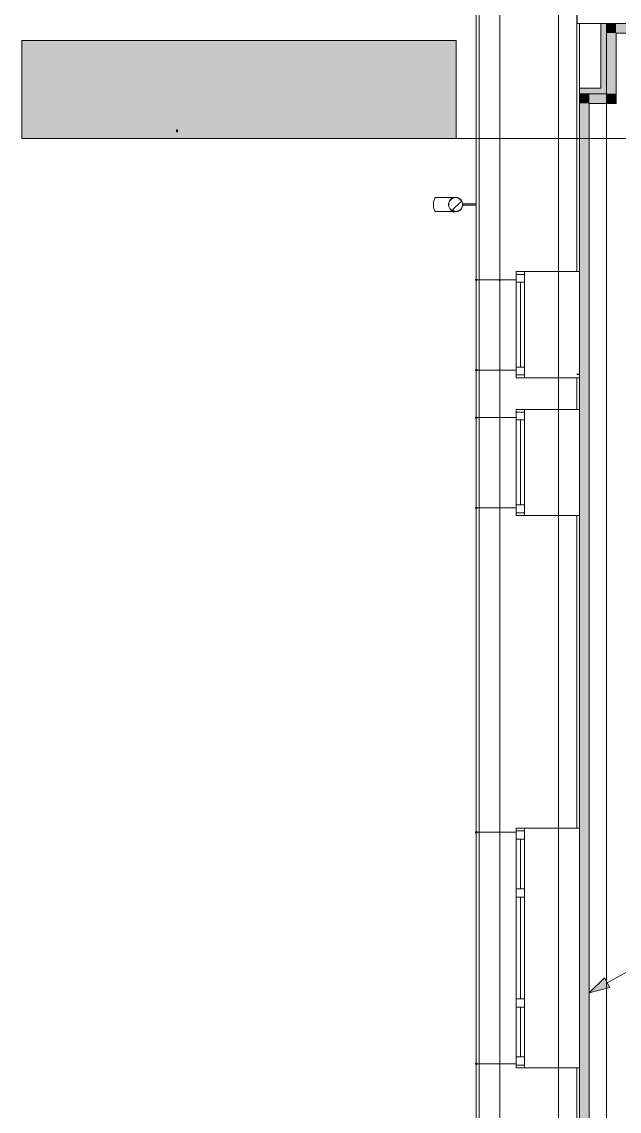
# Model space of a CAD drawing. Header units: millimetres. Extents: x -546 to 1681, y -650 to 1730.
# Drawn here: x 199.7 to 243.1, y 542.2 to 621.3 of the extents above; entities that cross this region are included whole.
import ezdxf

# ---------------------------------------------------------------- set-up
doc = ezdxf.new("R2010")
doc.units = ezdxf.units.MM

msp = doc.modelspace()

# ---------------------------------------------------------------- hatches: boundary and pattern name
h = msp.add_hatch(color=7)
h.dxf.hatch_style = 2
h.paths.add_polyline_path([(242.148, 616.497), (241.748, 616.497), (241.748, 621.195), (242.148, 621.197)])
at = {"true_color": 0xf1d696}
h = msp.add_hatch(color=41, dxfattribs=at)
h.dxf.hatch_style = 2
h.paths.add_polyline_path([(242.848, 620.497), (242.148, 620.497), (242.148, 621.197)])
h = msp.add_hatch(color=41, dxfattribs=at)
h.dxf.hatch_style = 2
h.paths.add_polyline_path([(242.848, 621.197), (242.848, 620.497), (242.148, 621.197)])
h = msp.add_hatch(color=41, dxfattribs=at)
h.dxf.hatch_style = 2
h.paths.add_polyline_path([(242.848, 620.497), (242.848, 621.197), (299.847, 621.197), (299.851, 620.497)])
at = {"true_color": 0x0077b0}
h = msp.add_hatch(color=144, dxfattribs=at)
h.dxf.hatch_style = 2
h.paths.add_polyline_path([(225.469, 619.986), (226.479, 619.986), (226.553, 619.96), (226.578, 619.884), (226.578, 618.066), (226.553, 617.992), (226.479, 617.968), (226.403, 617.992), (226.377, 618.066), (226.377, 619.782), (225.57, 619.782), (225.57, 618.066), (225.545, 617.992), (225.469, 617.968), (225.393, 617.992), (225.368, 618.066), (225.368, 619.884), (225.393, 619.96)])
h = msp.add_hatch(color=144, dxfattribs=at)
h.dxf.hatch_style = 2
h.paths.add_polyline_path([(226.983, 618.066), (226.983, 619.884), (227.008, 619.96), (227.084, 619.986), (227.16, 619.96), (227.186, 619.884), (227.186, 619.178), (227.993, 619.178), (227.993, 619.884), (228.018, 619.96), (228.095, 619.986), (228.168, 619.96), (228.193, 619.884), (228.193, 618.066), (228.168, 617.992), (228.095, 617.968), (228.018, 617.992), (227.993, 618.066), (227.993, 618.975), (227.186, 618.975), (227.186, 618.066), (227.16, 617.992), (227.084, 617.968), (227.008, 617.992)])
h = msp.add_hatch(color=144, dxfattribs=at)
h.dxf.hatch_style = 2
h.paths.add_polyline_path([(230.806, 619.788), (230.221, 619.788), (230.221, 619.675), (230.197, 619.601), (230.125, 619.576), (230.047, 619.602), (230.021, 619.678), (230.024, 619.89), (230.049, 619.966), (230.125, 619.991), (230.933, 619.991), (231.007, 619.966), (231.034, 619.893), (231.029, 619.867), (230.625, 618.049), (230.593, 617.991), (230.529, 617.971), (230.453, 617.996), (230.427, 618.072), (230.427, 618.095)])
at = {"true_color": 0xf1d696}
h = msp.add_hatch(color=41, dxfattribs=at)
h.dxf.hatch_style = 2
h.paths.add_polyline_path([(242.848, 616.097), (242.148, 616.097), (242.148, 620.497), (242.848, 620.497)])
at = {"true_color": 0xffffff}
h = msp.add_hatch(color=7, dxfattribs=at)
h.dxf.hatch_style = 2
h.paths.add_polyline_path([(199.683, 619.968), (231.227, 619.968), (231.227, 612.851), (199.683, 612.851)])
at = {"true_color": 0x0077b0}
h = msp.add_hatch(color=144, dxfattribs=at)
h.dxf.hatch_style = 2
h.paths.add_polyline_path([(229.507, 618.47), (228.7, 618.47), (228.623, 618.495), (228.598, 618.572), (228.623, 618.648), (228.7, 618.673), (229.507, 618.673), (229.583, 618.648), (229.608, 618.572), (229.583, 618.495)])
h = msp.add_hatch(color=144, dxfattribs=at)
h.paths.add_polyline_path([(212.065, 616.994), (212.065, 615.783), (212.036, 615.626), (211.947, 615.495), (211.816, 615.408), (211.662, 615.379), (211.459, 615.379), (211.302, 615.408), (211.174, 615.495), (211.085, 615.626), (211.055, 615.783), (211.055, 616.387), (211.085, 616.544), (211.174, 616.675), (211.303, 616.761), (211.459, 616.791), (211.862, 616.791), (211.862, 616.994), (211.848, 617.072), (211.805, 617.138), (211.74, 617.18), (211.662, 617.194), (211.357, 617.194), (211.283, 617.22), (211.258, 617.295), (211.283, 617.372), (211.357, 617.397), (211.662, 617.397), (211.818, 617.368), (211.947, 617.279), (212.036, 617.15)])
h.paths.add_polyline_path([(211.862, 615.783), (211.862, 616.587), (211.459, 616.587), (211.38, 616.573), (211.315, 616.531), (211.273, 616.465), (211.258, 616.387), (211.258, 615.783), (211.273, 615.706), (211.318, 615.639), (211.383, 615.595), (211.459, 615.58), (211.662, 615.58), (211.739, 615.595), (211.803, 615.639), (211.847, 615.705)])
h = msp.add_hatch(color=144, dxfattribs=at)
h.paths.add_polyline_path([(214.778, 616.692), (214.9, 616.766), (215.012, 616.791), (215.073, 616.809), (215.128, 616.861), (215.169, 616.928), (215.181, 616.994), (215.167, 617.072), (215.122, 617.138), (215.057, 617.181), (214.979, 617.194), (214.9, 617.18), (214.835, 617.138), (214.792, 617.072), (214.778, 616.994)])
h.paths.add_polyline_path([(215.281, 616.751), (215.406, 616.675), (215.503, 616.565), (215.564, 616.432), (215.585, 616.288), (215.585, 615.882), (215.575, 615.781), (215.547, 615.688), (215.5, 615.603), (215.436, 615.526), (215.359, 615.462), (215.274, 615.416), (215.18, 615.388), (215.08, 615.379), (214.978, 615.388), (214.885, 615.416), (214.799, 615.462), (214.722, 615.526), (214.657, 615.604), (214.611, 615.689), (214.584, 615.782), (214.575, 615.882), (214.575, 616.994), (214.605, 617.15), (214.694, 617.282), (214.823, 617.368), (214.979, 617.397), (215.135, 617.368), (215.266, 617.279), (215.353, 617.15), (215.382, 616.994), (215.357, 616.856)])
h.paths.add_polyline_path([(215.382, 615.884), (215.382, 616.288), (215.361, 616.404), (215.294, 616.503), (215.197, 616.568), (215.08, 616.59), (214.963, 616.568), (214.866, 616.503), (214.799, 616.404), (214.778, 616.288), (214.778, 615.884), (214.799, 615.767), (214.866, 615.67), (214.963, 615.603), (215.08, 615.58), (215.197, 615.603), (215.294, 615.67), (215.361, 615.768)])
h = msp.add_hatch(color=144, dxfattribs=at)
h.paths.add_polyline_path([(200.581, 615.882), (200.581, 616.286), (200.59, 616.387), (200.618, 616.481), (200.663, 616.566), (200.728, 616.644), (200.806, 616.708), (200.891, 616.754), (200.985, 616.782), (201.086, 616.791), (201.281, 616.755), (201.445, 616.647), (201.509, 616.569), (201.555, 616.483), (201.582, 616.389), (201.591, 616.286), (201.591, 615.882), (201.582, 615.782), (201.553, 615.689), (201.507, 615.604), (201.442, 615.526), (201.365, 615.462), (201.28, 615.416), (201.187, 615.388), (201.086, 615.379), (200.985, 615.388), (200.891, 615.416), (200.806, 615.462), (200.728, 615.526), (200.663, 615.604), (200.618, 615.689), (200.59, 615.782)])
h.paths.add_polyline_path([(201.388, 615.884), (201.388, 616.288), (201.367, 616.404), (201.301, 616.503), (201.203, 616.568), (201.086, 616.59), (200.969, 616.568), (200.872, 616.503), (200.806, 616.404), (200.784, 616.288), (200.784, 615.884), (200.806, 615.767), (200.872, 615.67), (200.969, 615.603), (201.086, 615.58), (201.203, 615.603), (201.301, 615.67), (201.367, 615.768)])
h = msp.add_hatch(color=144, dxfattribs=at)
h.dxf.hatch_style = 2
h.paths.add_polyline_path([(202.097, 616.791), (203.006, 616.791), (203.161, 616.761), (203.291, 616.675), (203.38, 616.544), (203.41, 616.387), (203.41, 615.478), (203.384, 615.403), (203.308, 615.379), (203.231, 615.403), (203.206, 615.478), (203.206, 616.387), (203.192, 616.465), (203.15, 616.531), (203.084, 616.574), (203.006, 616.587), (202.803, 616.587), (202.803, 615.478), (202.777, 615.403), (202.701, 615.379), (202.627, 615.403), (202.602, 615.478), (202.602, 616.587), (202.199, 616.587), (202.199, 615.478), (202.173, 615.403), (202.097, 615.379), (202.021, 615.403), (201.996, 615.478), (201.996, 616.692), (202.021, 616.766)])
h = msp.add_hatch(color=144, dxfattribs=at)
h.dxf.hatch_style = 2
h.paths.add_polyline_path([(204.505, 615.478), (204.505, 616.692), (204.53, 616.766), (204.607, 616.791), (205.112, 616.791), (205.266, 616.761), (205.397, 616.675), (205.486, 616.544), (205.515, 616.387), (205.515, 615.478), (205.49, 615.403), (205.414, 615.379), (205.337, 615.403), (205.312, 615.478), (205.312, 616.387), (205.298, 616.465), (205.255, 616.531), (205.19, 616.574), (205.112, 616.587), (204.708, 616.587), (204.708, 615.478), (204.683, 615.403), (204.607, 615.379), (204.53, 615.403)])
h = msp.add_hatch(color=144, dxfattribs=at)
h.paths.add_polyline_path([(205.92, 615.882), (205.92, 616.286), (205.929, 616.387), (205.956, 616.481), (206.002, 616.566), (206.066, 616.644), (206.144, 616.708), (206.229, 616.754), (206.323, 616.782), (206.425, 616.791), (206.62, 616.755), (206.783, 616.647), (206.847, 616.569), (206.893, 616.483), (206.92, 616.389), (206.929, 616.286), (206.929, 615.882), (206.92, 615.782), (206.892, 615.689), (206.845, 615.604), (206.78, 615.526), (206.703, 615.462), (206.618, 615.416), (206.525, 615.388), (206.425, 615.379), (206.323, 615.388), (206.229, 615.416), (206.144, 615.462), (206.066, 615.526), (206.002, 615.604), (205.956, 615.689), (205.929, 615.782)])
h.paths.add_polyline_path([(206.727, 615.884), (206.727, 616.288), (206.705, 616.404), (206.639, 616.503), (206.541, 616.568), (206.425, 616.59), (206.308, 616.568), (206.21, 616.503), (206.144, 616.404), (206.122, 616.288), (206.122, 615.884), (206.144, 615.767), (206.21, 615.67), (206.308, 615.603), (206.425, 615.58), (206.541, 615.603), (206.639, 615.67), (206.705, 615.768)])
h = msp.add_hatch(color=144, dxfattribs=at)
h.dxf.hatch_style = 2
h.paths.add_polyline_path([(207.839, 616.791), (208.242, 616.791), (208.319, 616.766), (208.344, 616.692), (208.344, 615.478), (208.319, 615.403), (208.242, 615.379), (208.166, 615.403), (208.141, 615.478), (208.141, 616.587), (207.909, 616.587), (207.529, 615.447), (207.495, 615.396), (207.435, 615.379), (207.359, 615.405), (207.334, 615.481), (207.34, 615.512), (207.737, 616.709), (207.778, 616.771)])
h = msp.add_hatch(color=144, dxfattribs=at)
h.paths.add_polyline_path([(209.555, 616.587), (209.152, 616.587), (209.073, 616.573), (209.008, 616.531), (208.966, 616.465), (208.951, 616.387), (208.951, 615.783), (208.966, 615.706), (209.011, 615.639), (209.076, 615.595), (209.152, 615.58), (209.355, 615.58), (209.432, 615.595), (209.496, 615.639), (209.541, 615.705), (209.555, 615.783)])
h.paths.add_polyline_path([(209.959, 615.478), (209.934, 615.403), (209.86, 615.379), (209.731, 615.405), (209.629, 615.484), (209.504, 615.405), (209.355, 615.379), (209.152, 615.379), (208.996, 615.408), (208.867, 615.495), (208.778, 615.625), (208.748, 615.783), (208.748, 616.387), (208.778, 616.544), (208.867, 616.675), (208.996, 616.761), (209.152, 616.791), (209.657, 616.791), (209.733, 616.766), (209.758, 616.692), (209.758, 615.681), (209.784, 615.605), (209.86, 615.58), (209.934, 615.555)])
h = msp.add_hatch(color=144, dxfattribs=at)
h.paths.add_polyline_path([(212.47, 615.882), (212.47, 616.286), (212.479, 616.387), (212.506, 616.481), (212.552, 616.566), (212.616, 616.644), (212.694, 616.708), (212.779, 616.754), (212.873, 616.782), (212.975, 616.791), (213.17, 616.755), (213.333, 616.647), (213.397, 616.569), (213.443, 616.483), (213.47, 616.389), (213.479, 616.286), (213.479, 615.882), (213.47, 615.782), (213.442, 615.689), (213.395, 615.604), (213.33, 615.526), (213.254, 615.462), (213.168, 615.416), (213.075, 615.388), (212.975, 615.379), (212.873, 615.388), (212.779, 615.416), (212.694, 615.462), (212.616, 615.526), (212.552, 615.604), (212.506, 615.689), (212.479, 615.782)])
h.paths.add_polyline_path([(213.277, 615.884), (213.277, 616.288), (213.255, 616.404), (213.189, 616.503), (213.091, 616.568), (212.975, 616.59), (212.858, 616.568), (212.76, 616.503), (212.694, 616.404), (212.672, 616.288), (212.672, 615.884), (212.694, 615.767), (212.76, 615.67), (212.858, 615.603), (212.975, 615.58), (213.091, 615.603), (213.189, 615.67), (213.255, 615.768)])
h = msp.add_hatch(color=144, dxfattribs=at)
h.paths.add_polyline_path([(216.494, 616.59), (216.377, 616.568), (216.28, 616.503), (216.214, 616.405), (216.192, 616.288), (216.192, 616.186), (216.796, 616.186), (216.796, 616.288), (216.775, 616.405), (216.709, 616.503), (216.611, 616.568)])
h.paths.add_polyline_path([(216.192, 615.984), (216.192, 615.783), (216.207, 615.706), (216.252, 615.639), (216.317, 615.595), (216.393, 615.58), (216.898, 615.58), (216.974, 615.555), (216.999, 615.478), (216.974, 615.403), (216.898, 615.379), (216.393, 615.379), (216.237, 615.408), (216.108, 615.495), (216.019, 615.625), (215.989, 615.783), (215.989, 616.286), (215.999, 616.387), (216.026, 616.481), (216.072, 616.566), (216.136, 616.644), (216.214, 616.708), (216.299, 616.754), (216.393, 616.782), (216.494, 616.791), (216.689, 616.755), (216.853, 616.647), (216.917, 616.569), (216.963, 616.483), (216.99, 616.39), (216.999, 616.288), (216.999, 615.984)])
h = msp.add_hatch(color=144, dxfattribs=at)
h.paths.add_polyline_path([(217.404, 616.692), (217.429, 616.766), (217.505, 616.791), (218.01, 616.791), (218.167, 616.761), (218.295, 616.675), (218.384, 616.544), (218.414, 616.387), (218.414, 615.783), (218.384, 615.626), (218.295, 615.495), (218.167, 615.408), (218.01, 615.379), (217.607, 615.379), (217.607, 614.871), (217.581, 614.798), (217.505, 614.773), (217.429, 614.798), (217.404, 614.871)])
h.paths.add_polyline_path([(217.607, 616.587), (217.607, 615.58), (218.01, 615.58), (218.087, 615.595), (218.151, 615.639), (218.196, 615.705), (218.211, 615.783), (218.211, 616.387), (218.196, 616.465), (218.154, 616.531), (218.089, 616.574), (218.01, 616.587)])
h = msp.add_hatch(color=144, dxfattribs=at)
h.dxf.hatch_style = 2
h.paths.add_polyline_path([(219.444, 616.085), (219.812, 615.535), (219.828, 615.478), (219.803, 615.403), (219.727, 615.379), (219.678, 615.39), (219.642, 615.422), (219.323, 615.901), (219.004, 615.422), (218.968, 615.39), (218.92, 615.379), (218.849, 615.408), (218.818, 615.478), (218.835, 615.535), (219.202, 616.085), (218.835, 616.632), (218.818, 616.692), (218.844, 616.766), (218.92, 616.791), (218.968, 616.78), (219.004, 616.748), (219.323, 616.269), (219.642, 616.748), (219.678, 616.78), (219.727, 616.791), (219.803, 616.767), (219.828, 616.692), (219.812, 616.632)])
h = msp.add_hatch(color=144, dxfattribs=at)
h.paths.add_polyline_path([(221.04, 616.587), (220.636, 616.587), (220.558, 616.573), (220.492, 616.531), (220.45, 616.465), (220.436, 616.387), (220.436, 615.783), (220.45, 615.706), (220.495, 615.639), (220.56, 615.595), (220.636, 615.58), (220.839, 615.58), (220.916, 615.595), (220.98, 615.639), (221.025, 615.705), (221.04, 615.783)])
h.paths.add_polyline_path([(221.443, 615.478), (221.418, 615.403), (221.344, 615.379), (221.215, 615.405), (221.113, 615.484), (220.988, 615.405), (220.839, 615.379), (220.636, 615.379), (220.48, 615.408), (220.351, 615.495), (220.262, 615.625), (220.233, 615.783), (220.233, 616.387), (220.262, 616.544), (220.351, 616.675), (220.48, 616.761), (220.636, 616.791), (221.141, 616.791), (221.217, 616.766), (221.242, 616.692), (221.242, 615.681), (221.268, 615.605), (221.344, 615.58), (221.418, 615.555)])
h = msp.add_hatch(color=144, dxfattribs=at)
h.dxf.hatch_style = 2
h.paths.add_polyline_path([(222.539, 615.478), (222.539, 616.692), (222.564, 616.766), (222.641, 616.791), (223.145, 616.791), (223.3, 616.761), (223.43, 616.675), (223.519, 616.544), (223.549, 616.387), (223.549, 615.478), (223.524, 615.403), (223.448, 615.379), (223.371, 615.403), (223.346, 615.478), (223.346, 616.387), (223.332, 616.465), (223.289, 616.531), (223.224, 616.574), (223.145, 616.587), (222.742, 616.587), (222.742, 615.478), (222.717, 615.403), (222.641, 615.379), (222.564, 615.403)])
h = msp.add_hatch(color=144, dxfattribs=at)
h.paths.add_polyline_path([(223.954, 616.692), (223.979, 616.766), (224.055, 616.791), (224.56, 616.791), (224.716, 616.761), (224.845, 616.675), (224.934, 616.544), (224.963, 616.387), (224.963, 615.783), (224.934, 615.626), (224.845, 615.495), (224.716, 615.408), (224.56, 615.379), (224.156, 615.379), (224.156, 614.871), (224.131, 614.798), (224.055, 614.773), (223.979, 614.798), (223.954, 614.871)])
h.paths.add_polyline_path([(224.156, 616.587), (224.156, 615.58), (224.56, 615.58), (224.637, 615.595), (224.701, 615.639), (224.746, 615.705), (224.76, 615.783), (224.76, 616.387), (224.746, 616.465), (224.704, 616.531), (224.638, 616.574), (224.56, 616.587)])
h = msp.add_hatch(color=144, dxfattribs=at)
h.paths.add_polyline_path([(225.368, 615.882), (225.368, 616.286), (225.377, 616.387), (225.404, 616.481), (225.45, 616.566), (225.515, 616.644), (225.592, 616.708), (225.678, 616.754), (225.771, 616.782), (225.873, 616.791), (226.068, 616.755), (226.231, 616.647), (226.296, 616.569), (226.341, 616.483), (226.369, 616.389), (226.378, 616.286), (226.378, 615.882), (226.368, 615.782), (226.34, 615.689), (226.293, 615.604), (226.228, 615.526), (226.152, 615.462), (226.067, 615.416), (225.973, 615.388), (225.873, 615.379), (225.771, 615.388), (225.678, 615.416), (225.592, 615.462), (225.515, 615.526), (225.45, 615.604), (225.404, 615.689), (225.377, 615.782)])
h.paths.add_polyline_path([(226.175, 615.884), (226.175, 616.288), (226.153, 616.404), (226.087, 616.503), (225.99, 616.568), (225.873, 616.59), (225.756, 616.568), (225.658, 616.503), (225.592, 616.404), (225.571, 616.288), (225.571, 615.884), (225.592, 615.767), (225.658, 615.67), (225.756, 615.603), (225.873, 615.58), (225.99, 615.603), (226.087, 615.67), (226.153, 615.768)])
h = msp.add_hatch(color=144, dxfattribs=at)
h.paths.add_polyline_path([(227.287, 616.59), (227.17, 616.568), (227.073, 616.503), (227.007, 616.405), (226.985, 616.288), (226.985, 616.186), (227.589, 616.186), (227.589, 616.288), (227.568, 616.405), (227.502, 616.503), (227.404, 616.568)])
h.paths.add_polyline_path([(226.985, 615.984), (226.985, 615.783), (227, 615.706), (227.045, 615.639), (227.11, 615.595), (227.186, 615.58), (227.691, 615.58), (227.767, 615.555), (227.792, 615.478), (227.767, 615.403), (227.691, 615.379), (227.186, 615.379), (227.029, 615.408), (226.901, 615.495), (226.812, 615.625), (226.782, 615.783), (226.782, 616.286), (226.791, 616.387), (226.819, 616.481), (226.864, 616.566), (226.929, 616.644), (227.007, 616.708), (227.092, 616.754), (227.186, 616.782), (227.287, 616.791), (227.482, 616.755), (227.646, 616.647), (227.71, 616.569), (227.756, 616.483), (227.783, 616.39), (227.792, 616.288), (227.792, 615.984)])
h = msp.add_hatch(color=144, dxfattribs=at)
h.dxf.hatch_style = 2
h.paths.add_polyline_path([(228.803, 615.882), (228.4, 616.401), (228.4, 615.478), (228.374, 615.403), (228.298, 615.379), (228.222, 615.403), (228.197, 615.478), (228.197, 616.692), (228.222, 616.766), (228.298, 616.791), (228.349, 616.775), (228.4, 616.728), (228.803, 616.209), (229.207, 616.728), (229.258, 616.775), (229.309, 616.791), (229.382, 616.766), (229.407, 616.692), (229.407, 615.478), (229.382, 615.403), (229.309, 615.379), (229.232, 615.403), (229.207, 615.478), (229.207, 616.401)])
h = msp.add_hatch(color=144, dxfattribs=at)
h.paths.add_polyline_path([(230.619, 616.587), (230.215, 616.587), (230.137, 616.573), (230.071, 616.531), (230.029, 616.465), (230.014, 616.387), (230.014, 615.783), (230.029, 615.706), (230.074, 615.639), (230.139, 615.595), (230.215, 615.58), (230.418, 615.58), (230.495, 615.595), (230.559, 615.639), (230.604, 615.705), (230.619, 615.783)])
h.paths.add_polyline_path([(231.022, 615.478), (230.997, 615.403), (230.923, 615.379), (230.794, 615.405), (230.692, 615.484), (230.567, 615.405), (230.418, 615.379), (230.215, 615.379), (230.059, 615.408), (229.93, 615.495), (229.841, 615.625), (229.812, 615.783), (229.812, 616.387), (229.841, 616.544), (229.93, 616.675), (230.059, 616.761), (230.215, 616.791), (230.72, 616.791), (230.796, 616.766), (230.821, 616.692), (230.821, 615.681), (230.847, 615.605), (230.923, 615.58), (230.997, 615.555)])
h = msp.add_hatch(color=7)
h.dxf.hatch_style = 2
h.paths.add_polyline_path([(240.198, 616.497), (242.148, 616.497), (242.148, 616.097), (240.198, 616.097)])
at = {"true_color": 0xf1d696}
h = msp.add_hatch(color=41, dxfattribs=at)
h.dxf.hatch_style = 2
h.paths.add_polyline_path([(240.898, 615.397), (240.198, 615.397), (240.198, 616.097)])
h = msp.add_hatch(color=41, dxfattribs=at)
h.dxf.hatch_style = 2
h.paths.add_polyline_path([(240.898, 616.097), (240.898, 615.397), (240.198, 616.097)])
h = msp.add_hatch(color=41, dxfattribs=at)
h.dxf.hatch_style = 2
h.paths.add_polyline_path([(240.898, 615.397), (240.898, 616.097), (242.148, 616.097), (242.148, 615.397)])
h = msp.add_hatch(color=41, dxfattribs=at)
h.dxf.hatch_style = 2
h.paths.add_polyline_path([(242.148, 616.097), (242.848, 615.397), (242.148, 615.397)])
h = msp.add_hatch(color=41, dxfattribs=at)
h.dxf.hatch_style = 2
h.paths.add_polyline_path([(242.848, 616.097), (242.848, 615.397), (242.148, 616.097)])
h = msp.add_hatch(color=41, dxfattribs=at)
h.dxf.hatch_style = 2
h.paths.add_polyline_path([(240.898, 528.343), (240.198, 528.343), (240.198, 615.397), (240.898, 615.397)])
at = {"true_color": 0x0077b0}
h = msp.add_hatch(color=144, dxfattribs=at)
h.paths.add_polyline_path([(203.169, 614.276), (203.261, 614.331), (203.345, 614.35), (203.39, 614.364), (203.431, 614.403), (203.462, 614.452), (203.471, 614.502), (203.46, 614.561), (203.427, 614.61), (203.378, 614.642), (203.319, 614.652), (203.26, 614.641), (203.211, 614.61), (203.18, 614.561), (203.169, 614.502)])
h.paths.add_polyline_path([(203.546, 614.32), (203.639, 614.263), (203.713, 614.18), (203.758, 614.081), (203.774, 613.973), (203.774, 613.668), (203.746, 613.523), (203.662, 613.402), (203.54, 613.319), (203.395, 613.291), (203.249, 613.319), (203.126, 613.402), (203.044, 613.524), (203.017, 613.668), (203.017, 614.502), (203.039, 614.62), (203.105, 614.718), (203.203, 614.783), (203.319, 614.805), (203.436, 614.783), (203.535, 614.716), (203.6, 614.619), (203.622, 614.502), (203.603, 614.399)])
h.paths.add_polyline_path([(203.622, 613.67), (203.622, 613.973), (203.606, 614.06), (203.556, 614.134), (203.483, 614.183), (203.395, 614.199), (203.308, 614.183), (203.234, 614.134), (203.185, 614.06), (203.169, 613.973), (203.169, 613.67), (203.185, 613.582), (203.234, 613.51), (203.308, 613.459), (203.395, 613.442), (203.483, 613.459), (203.556, 613.51), (203.606, 613.583)])
h = msp.add_hatch(color=144, dxfattribs=at)
h.paths.add_polyline_path([(217.981, 614.276), (218.073, 614.331), (218.157, 614.35), (218.202, 614.364), (218.243, 614.403), (218.274, 614.452), (218.284, 614.502), (218.273, 614.561), (218.24, 614.61), (218.19, 614.642), (218.132, 614.652), (218.073, 614.641), (218.024, 614.61), (217.992, 614.561), (217.981, 614.502)])
h.paths.add_polyline_path([(218.358, 614.32), (218.452, 614.263), (218.525, 614.18), (218.571, 614.081), (218.586, 613.973), (218.586, 613.668), (218.558, 613.523), (218.474, 613.402), (218.353, 613.319), (218.208, 613.291), (218.061, 613.319), (217.939, 613.402), (217.856, 613.524), (217.829, 613.668), (217.829, 614.502), (217.851, 614.62), (217.918, 614.718), (218.015, 614.783), (218.132, 614.805), (218.249, 614.783), (218.347, 614.716), (218.412, 614.619), (218.434, 614.502), (218.415, 614.399)])
h.paths.add_polyline_path([(218.434, 613.67), (218.434, 613.973), (218.418, 614.06), (218.369, 614.134), (218.295, 614.183), (218.208, 614.199), (218.12, 614.183), (218.047, 614.134), (217.997, 614.06), (217.981, 613.973), (217.981, 613.67), (217.997, 613.582), (218.047, 613.51), (218.12, 613.459), (218.208, 613.442), (218.295, 613.459), (218.369, 613.51), (218.418, 613.583)])
h = msp.add_hatch(color=144, dxfattribs=at)
h.dxf.hatch_style = 2
h.paths.add_polyline_path([(199.834, 613.365), (199.834, 614.276), (199.853, 614.331), (199.91, 614.35), (200.289, 614.35), (200.405, 614.328), (200.503, 614.263), (200.569, 614.164), (200.591, 614.047), (200.591, 613.365), (200.572, 613.309), (200.515, 613.291), (200.458, 613.309), (200.439, 613.365), (200.439, 614.047), (200.428, 614.106), (200.397, 614.155), (200.348, 614.187), (200.289, 614.198), (199.986, 614.198), (199.986, 613.365), (199.967, 613.309), (199.91, 613.291), (199.853, 613.309)])
h = msp.add_hatch(color=144, dxfattribs=at)
h.paths.add_polyline_path([(200.895, 614.276), (200.914, 614.331), (200.971, 614.35), (201.35, 614.35), (201.467, 614.328), (201.564, 614.263), (201.63, 614.164), (201.652, 614.047), (201.652, 613.594), (201.63, 613.477), (201.564, 613.378), (201.467, 613.312), (201.35, 613.291), (201.047, 613.291), (201.047, 612.91), (201.028, 612.855), (200.971, 612.836), (200.914, 612.855), (200.895, 612.91)])
h.paths.add_polyline_path([(201.047, 614.198), (201.047, 613.442), (201.35, 613.442), (201.407, 613.453), (201.455, 613.486), (201.489, 613.535), (201.5, 613.594), (201.5, 614.047), (201.489, 614.106), (201.458, 614.155), (201.408, 614.187), (201.35, 614.198)])
h = msp.add_hatch(color=144, dxfattribs=at)
h.dxf.hatch_style = 2
h.paths.add_polyline_path([(202.713, 614.276), (202.713, 613.365), (202.694, 613.309), (202.637, 613.291), (202.258, 613.291), (202.141, 613.312), (202.044, 613.378), (201.978, 613.476), (201.956, 613.594), (201.956, 614.276), (201.975, 614.331), (202.032, 614.35), (202.089, 614.331), (202.108, 614.276), (202.108, 613.594), (202.119, 613.536), (202.153, 613.486), (202.201, 613.453), (202.258, 613.442), (202.561, 613.442), (202.561, 614.276), (202.58, 614.331), (202.637, 614.35), (202.694, 614.331)])
h = msp.add_hatch(color=144, dxfattribs=at)
h.paths.add_polyline_path([(204.346, 613.747), (204.24, 613.779), (204.153, 613.846), (204.096, 613.939), (204.077, 614.047), (204.099, 614.164), (204.166, 614.263), (204.263, 614.328), (204.38, 614.35), (204.759, 614.35), (204.816, 614.331), (204.835, 614.276), (204.835, 613.365), (204.816, 613.309), (204.759, 613.291), (204.702, 613.309), (204.683, 613.365), (204.683, 613.744), (204.53, 613.744), (204.215, 613.321), (204.187, 613.298), (204.153, 613.291), (204.096, 613.309), (204.077, 613.365), (204.092, 613.412)])
h.paths.add_polyline_path([(204.23, 614.047), (204.241, 613.989), (204.274, 613.939), (204.323, 613.906), (204.38, 613.894), (204.683, 613.894), (204.683, 614.198), (204.38, 614.198), (204.321, 614.187), (204.272, 614.155), (204.24, 614.106)])
h = msp.add_hatch(color=144, dxfattribs=at)
h.dxf.hatch_style = 2
h.paths.add_polyline_path([(205.667, 613.594), (205.658, 613.657), (205.627, 613.704), (205.538, 613.744), (205.441, 613.744), (205.388, 613.768), (205.365, 613.82), (205.388, 613.876), (205.462, 613.899), (205.485, 613.899), (205.51, 613.897), (205.578, 613.908), (205.627, 613.941), (205.658, 613.989), (205.667, 614.047), (205.657, 614.106), (205.625, 614.155), (205.576, 614.187), (205.517, 614.198), (205.441, 614.198), (205.371, 614.188), (205.286, 614.159), (205.217, 614.13), (205.195, 614.121), (205.155, 614.148), (205.138, 614.201), (205.169, 614.259), (205.263, 614.309), (205.358, 614.34), (205.441, 614.35), (205.517, 614.35), (205.634, 614.328), (205.733, 614.263), (205.798, 614.164), (205.82, 614.047), (205.794, 613.911), (205.716, 613.82), (205.794, 613.73), (205.82, 613.594), (205.798, 613.477), (205.733, 613.378), (205.634, 613.312), (205.517, 613.291), (205.441, 613.291), (205.356, 613.301), (205.261, 613.329), (205.169, 613.381), (205.138, 613.44), (205.155, 613.493), (205.197, 613.52), (205.221, 613.511), (205.288, 613.482), (205.371, 613.452), (205.441, 613.442), (205.517, 613.442), (205.576, 613.453), (205.625, 613.486), (205.656, 613.535)])
h = msp.add_hatch(color=144, dxfattribs=at)
h.dxf.hatch_style = 2
h.paths.add_polyline_path([(206.275, 613.852), (206.751, 614.329), (206.804, 614.35), (206.861, 614.331), (206.88, 614.276), (206.857, 614.223), (206.525, 613.888), (206.865, 613.41), (206.88, 613.365), (206.861, 613.309), (206.804, 613.291), (206.741, 613.323), (206.415, 613.78), (206.275, 613.639), (206.275, 613.365), (206.256, 613.309), (206.199, 613.291), (206.142, 613.309), (206.123, 613.365), (206.123, 614.276), (206.142, 614.331), (206.199, 614.35), (206.256, 614.331), (206.275, 614.276)])
h = msp.add_hatch(color=144, dxfattribs=at)
h.dxf.hatch_style = 2
h.paths.add_polyline_path([(207.789, 613.137), (207.789, 613.291), (207.486, 613.291), (207.369, 613.312), (207.272, 613.378), (207.206, 613.477), (207.184, 613.594), (207.184, 614.276), (207.203, 614.331), (207.26, 614.35), (207.317, 614.331), (207.336, 614.276), (207.336, 613.594), (207.347, 613.536), (207.38, 613.486), (207.429, 613.453), (207.486, 613.442), (207.789, 613.442), (207.789, 614.276), (207.808, 614.331), (207.865, 614.35), (207.922, 614.331), (207.941, 614.276), (207.941, 613.139), (207.919, 613.021), (207.854, 612.923), (207.758, 612.858), (207.641, 612.836), (207.336, 612.836), (207.279, 612.855), (207.26, 612.913), (207.283, 612.966), (207.336, 612.989), (207.638, 612.989), (207.697, 612.999), (207.746, 613.031), (207.778, 613.078)])
h = msp.add_hatch(color=144, dxfattribs=at)
h.dxf.hatch_style = 2
h.paths.add_polyline_path([(208.914, 614.047), (208.914, 613.594), (208.925, 613.536), (208.958, 613.486), (209.007, 613.453), (209.064, 613.442), (209.291, 613.442), (209.348, 613.423), (209.367, 613.365), (209.348, 613.309), (209.291, 613.291), (209.064, 613.291), (208.947, 613.312), (208.85, 613.378), (208.784, 613.476), (208.761, 613.594), (208.761, 614.047), (208.784, 614.164), (208.85, 614.263), (208.947, 614.328), (209.064, 614.35), (209.291, 614.35), (209.348, 614.331), (209.367, 614.274), (209.348, 614.217), (209.291, 614.198), (209.064, 614.198), (209.005, 614.187), (208.956, 614.155), (208.925, 614.106)])
h = msp.add_hatch(color=144, dxfattribs=at)
h.dxf.hatch_style = 2
h.paths.add_polyline_path([(210.125, 613.668), (209.822, 614.058), (209.822, 613.365), (209.803, 613.309), (209.746, 613.291), (209.689, 613.309), (209.67, 613.365), (209.67, 614.276), (209.689, 614.331), (209.746, 614.35), (209.784, 614.338), (209.822, 614.303), (210.125, 613.914), (210.427, 614.303), (210.466, 614.338), (210.504, 614.35), (210.559, 614.331), (210.578, 614.276), (210.578, 613.365), (210.559, 613.309), (210.504, 613.291), (210.446, 613.309), (210.427, 613.365), (210.427, 614.058)])
h = msp.add_hatch(color=144, dxfattribs=at)
h.dxf.hatch_style = 2
h.paths.add_polyline_path([(212.008, 614.047), (212.008, 613.594), (212.019, 613.536), (212.053, 613.486), (212.102, 613.453), (212.159, 613.442), (212.385, 613.442), (212.442, 613.423), (212.461, 613.365), (212.442, 613.309), (212.385, 613.291), (212.159, 613.291), (212.041, 613.312), (211.945, 613.378), (211.878, 613.476), (211.856, 613.594), (211.856, 614.047), (211.878, 614.164), (211.945, 614.263), (212.041, 614.328), (212.159, 614.35), (212.385, 614.35), (212.442, 614.331), (212.461, 614.274), (212.442, 614.217), (212.385, 614.198), (212.159, 614.198), (212.1, 614.187), (212.05, 614.155), (212.019, 614.106)])
h = msp.add_hatch(color=144, dxfattribs=at)
h.dxf.hatch_style = 2
h.paths.add_polyline_path([(213.234, 613.82), (213.509, 613.408), (213.522, 613.365), (213.503, 613.309), (213.446, 613.291), (213.382, 613.323), (213.143, 613.683), (212.904, 613.323), (212.84, 613.291), (212.787, 613.312), (212.764, 613.365), (212.777, 613.408), (213.052, 613.82), (212.777, 614.231), (212.764, 614.276), (212.783, 614.331), (212.84, 614.35), (212.904, 614.318), (213.143, 613.958), (213.382, 614.318), (213.446, 614.35), (213.503, 614.332), (213.522, 614.276), (213.509, 614.231)])
h = msp.add_hatch(color=144, dxfattribs=at)
h.paths.add_polyline_path([(214.204, 614.199), (214.116, 614.183), (214.043, 614.134), (213.993, 614.061), (213.977, 613.973), (213.977, 613.897), (214.43, 613.897), (214.43, 613.973), (214.414, 614.061), (214.365, 614.134), (214.291, 614.183)])
h.paths.add_polyline_path([(213.977, 613.744), (213.977, 613.594), (213.988, 613.536), (214.022, 613.486), (214.071, 613.453), (214.128, 613.442), (214.506, 613.442), (214.563, 613.423), (214.582, 613.365), (214.563, 613.309), (214.506, 613.291), (214.128, 613.291), (214.01, 613.312), (213.914, 613.378), (213.847, 613.476), (213.825, 613.594), (213.825, 613.971), (213.852, 614.117), (213.935, 614.239), (214.057, 614.322), (214.204, 614.35), (214.35, 614.323), (214.473, 614.242), (214.555, 614.119), (214.582, 613.973), (214.582, 613.744)])
h = msp.add_hatch(color=144, dxfattribs=at)
h.dxf.hatch_style = 2
h.paths.add_polyline_path([(215.341, 613.668), (215.038, 614.058), (215.038, 613.365), (215.019, 613.309), (214.962, 613.291), (214.905, 613.309), (214.886, 613.365), (214.886, 614.276), (214.905, 614.331), (214.962, 614.35), (215, 614.338), (215.038, 614.303), (215.341, 613.914), (215.643, 614.303), (215.682, 614.338), (215.72, 614.35), (215.775, 614.331), (215.794, 614.276), (215.794, 613.365), (215.775, 613.309), (215.72, 613.291), (215.662, 613.309), (215.643, 613.365), (215.643, 614.058)])
h = msp.add_hatch(color=144, dxfattribs=at)
h.paths.add_polyline_path([(216.702, 613.594), (216.68, 613.477), (216.615, 613.378), (216.517, 613.312), (216.4, 613.291), (216.173, 613.291), (216.116, 613.309), (216.097, 613.365), (216.097, 614.276), (216.116, 614.331), (216.173, 614.35), (216.23, 614.331), (216.249, 614.276), (216.249, 613.897), (216.4, 613.897), (216.517, 613.875), (216.615, 613.81), (216.68, 613.711)])
h.paths.add_polyline_path([(216.552, 613.594), (216.541, 613.653), (216.508, 613.702), (216.458, 613.734), (216.4, 613.744), (216.249, 613.744), (216.249, 613.442), (216.4, 613.442), (216.458, 613.453), (216.508, 613.486), (216.541, 613.535)])
h.paths.add_polyline_path([(216.854, 614.276), (216.874, 614.331), (216.931, 614.35), (216.986, 614.331), (217.005, 614.276), (217.005, 613.365), (216.986, 613.309), (216.931, 613.291), (216.874, 613.309), (216.854, 613.365)])
h = msp.add_hatch(color=144, dxfattribs=at)
h.dxf.hatch_style = 2
h.paths.add_polyline_path([(219.408, 613.365), (219.408, 614.276), (219.427, 614.331), (219.484, 614.35), (219.863, 614.35), (219.979, 614.328), (220.077, 614.263), (220.144, 614.164), (220.166, 614.047), (220.166, 613.365), (220.147, 613.309), (220.09, 613.291), (220.033, 613.309), (220.014, 613.365), (220.014, 614.047), (220.003, 614.106), (219.971, 614.155), (219.922, 614.187), (219.863, 614.198), (219.56, 614.198), (219.56, 613.365), (219.541, 613.309), (219.484, 613.291), (219.427, 613.309)])
h = msp.add_hatch(color=144, dxfattribs=at)
h.paths.add_polyline_path([(220.469, 614.276), (220.488, 614.331), (220.545, 614.35), (220.924, 614.35), (221.041, 614.328), (221.138, 614.263), (221.204, 614.164), (221.226, 614.047), (221.226, 613.594), (221.204, 613.477), (221.138, 613.378), (221.041, 613.312), (220.924, 613.291), (220.621, 613.291), (220.621, 612.91), (220.602, 612.855), (220.545, 612.836), (220.488, 612.855), (220.469, 612.91)])
h.paths.add_polyline_path([(220.621, 614.198), (220.621, 613.442), (220.924, 613.442), (220.982, 613.453), (221.03, 613.486), (221.063, 613.535), (221.074, 613.594), (221.074, 614.047), (221.063, 614.106), (221.032, 614.155), (220.983, 614.187), (220.924, 614.198)])
h = msp.add_hatch(color=144, dxfattribs=at)
h.dxf.hatch_style = 2
h.paths.add_polyline_path([(222.287, 614.276), (222.287, 613.365), (222.268, 613.309), (222.211, 613.291), (221.833, 613.291), (221.715, 613.312), (221.619, 613.378), (221.552, 613.476), (221.53, 613.594), (221.53, 614.276), (221.549, 614.331), (221.606, 614.35), (221.663, 614.331), (221.682, 614.276), (221.682, 613.594), (221.693, 613.536), (221.727, 613.486), (221.776, 613.453), (221.833, 613.442), (222.135, 613.442), (222.135, 614.276), (222.154, 614.331), (222.211, 614.35), (222.268, 614.331)])
h = msp.add_hatch(color=144, dxfattribs=at)
h.dxf.hatch_style = 2
h.paths.add_polyline_path([(223.046, 613.668), (222.743, 614.058), (222.743, 613.365), (222.724, 613.309), (222.667, 613.291), (222.61, 613.309), (222.591, 613.365), (222.591, 614.276), (222.61, 614.331), (222.667, 614.35), (222.705, 614.338), (222.743, 614.303), (223.046, 613.914), (223.348, 614.303), (223.386, 614.338), (223.425, 614.35), (223.48, 614.331), (223.499, 614.276), (223.499, 613.365), (223.48, 613.309), (223.425, 613.291), (223.367, 613.309), (223.348, 613.365), (223.348, 614.058)])
h = msp.add_hatch(color=144, dxfattribs=at)
h.paths.add_polyline_path([(224.181, 614.199), (224.093, 614.183), (224.02, 614.134), (223.97, 614.061), (223.954, 613.973), (223.954, 613.897), (224.407, 613.897), (224.407, 613.973), (224.391, 614.061), (224.342, 614.134), (224.268, 614.183)])
h.paths.add_polyline_path([(223.954, 613.744), (223.954, 613.594), (223.965, 613.536), (223.999, 613.486), (224.048, 613.453), (224.105, 613.442), (224.483, 613.442), (224.54, 613.423), (224.559, 613.365), (224.54, 613.309), (224.483, 613.291), (224.105, 613.291), (223.987, 613.312), (223.891, 613.378), (223.824, 613.476), (223.802, 613.594), (223.802, 613.971), (223.829, 614.117), (223.912, 614.239), (224.034, 614.322), (224.181, 614.35), (224.327, 614.323), (224.45, 614.242), (224.532, 614.119), (224.559, 613.973), (224.559, 613.744)])
h = msp.add_hatch(color=144, dxfattribs=at)
h.dxf.hatch_style = 2
h.paths.add_polyline_path([(225.62, 614.276), (225.62, 613.365), (225.601, 613.309), (225.544, 613.291), (225.487, 613.309), (225.468, 613.365), (225.468, 613.744), (225.165, 613.744), (225.05, 613.766), (224.952, 613.831), (224.885, 613.928), (224.863, 614.043), (224.863, 614.276), (224.882, 614.331), (224.939, 614.35), (224.996, 614.331), (225.015, 614.276), (225.015, 614.049), (225.026, 613.99), (225.06, 613.941), (225.109, 613.908), (225.165, 613.897), (225.468, 613.897), (225.468, 614.276), (225.487, 614.331), (225.544, 614.35), (225.601, 614.331)])
h = msp.add_hatch(color=144, dxfattribs=at)
h.paths.add_polyline_path([(226.529, 614.198), (226.226, 614.198), (226.167, 614.187), (226.118, 614.155), (226.087, 614.106), (226.076, 614.047), (226.076, 613.594), (226.087, 613.536), (226.12, 613.486), (226.169, 613.453), (226.226, 613.442), (226.378, 613.442), (226.436, 613.453), (226.484, 613.486), (226.518, 613.535), (226.529, 613.594)])
h.paths.add_polyline_path([(226.831, 613.365), (226.813, 613.309), (226.758, 613.291), (226.66, 613.311), (226.584, 613.37), (226.49, 613.311), (226.378, 613.291), (226.226, 613.291), (226.109, 613.312), (226.012, 613.378), (225.946, 613.476), (225.924, 613.594), (225.924, 614.047), (225.946, 614.164), (226.012, 614.263), (226.109, 614.328), (226.226, 614.35), (226.605, 614.35), (226.662, 614.331), (226.681, 614.276), (226.681, 613.518), (226.7, 613.461), (226.758, 613.442), (226.813, 613.423)])
h = msp.add_hatch(color=144, dxfattribs=at)
h.dxf.hatch_style = 2
h.paths.add_polyline_path([(227.287, 613.744), (227.287, 613.365), (227.268, 613.309), (227.211, 613.291), (227.154, 613.309), (227.135, 613.365), (227.135, 614.276), (227.154, 614.331), (227.211, 614.35), (227.268, 614.331), (227.287, 614.276), (227.287, 613.897), (227.74, 613.897), (227.74, 614.276), (227.759, 614.331), (227.816, 614.35), (227.873, 614.331), (227.892, 614.276), (227.892, 613.365), (227.873, 613.309), (227.816, 613.291), (227.759, 613.309), (227.74, 613.365), (227.74, 613.744)])
h = msp.add_hatch(color=144, dxfattribs=at)
h.dxf.hatch_style = 2
h.paths.add_polyline_path([(228.953, 614.276), (228.953, 613.365), (228.934, 613.309), (228.877, 613.291), (228.498, 613.291), (228.381, 613.312), (228.284, 613.378), (228.218, 613.476), (228.196, 613.594), (228.196, 614.276), (228.215, 614.331), (228.272, 614.35), (228.329, 614.331), (228.348, 614.276), (228.348, 613.594), (228.359, 613.536), (228.392, 613.486), (228.441, 613.453), (228.498, 613.442), (228.801, 613.442), (228.801, 614.276), (228.82, 614.331), (228.877, 614.35), (228.934, 614.331)])
h = msp.add_hatch(color=144, dxfattribs=at)
h.paths.add_polyline_path([(229.525, 613.747), (229.419, 613.779), (229.332, 613.846), (229.275, 613.939), (229.256, 614.047), (229.278, 614.164), (229.345, 614.263), (229.442, 614.328), (229.559, 614.35), (229.938, 614.35), (229.995, 614.331), (230.014, 614.276), (230.014, 613.365), (229.995, 613.309), (229.938, 613.291), (229.881, 613.309), (229.862, 613.365), (229.862, 613.744), (229.709, 613.744), (229.394, 613.321), (229.366, 613.298), (229.332, 613.291), (229.275, 613.309), (229.256, 613.365), (229.271, 613.412)])
h.paths.add_polyline_path([(229.409, 614.047), (229.42, 613.989), (229.453, 613.939), (229.502, 613.906), (229.559, 613.894), (229.862, 613.894), (229.862, 614.198), (229.559, 614.198), (229.5, 614.187), (229.451, 614.155), (229.419, 614.106)])
h = msp.add_hatch(color=144, dxfattribs=at)
h.dxf.hatch_style = 2
h.paths.add_polyline_path([(230.787, 613.82), (231.062, 613.408), (231.075, 613.365), (231.056, 613.309), (230.999, 613.291), (230.935, 613.323), (230.696, 613.683), (230.457, 613.323), (230.393, 613.291), (230.34, 613.312), (230.317, 613.365), (230.33, 613.408), (230.605, 613.82), (230.33, 614.231), (230.317, 614.276), (230.336, 614.331), (230.393, 614.35), (230.457, 614.318), (230.696, 613.958), (230.935, 614.318), (230.999, 614.35), (231.056, 614.332), (231.075, 614.276), (231.062, 614.231)])
h = msp.add_hatch(color=144, dxfattribs=at)
h.dxf.hatch_style = 2
h.paths.add_polyline_path([(210.881, 613.442), (210.9, 613.499), (210.957, 613.518), (211.014, 613.499), (211.033, 613.442), (211.033, 613.365), (211.014, 613.309), (210.957, 613.291), (210.9, 613.309), (210.881, 613.365)])
h = msp.add_hatch(color=7)
h.dxf.hatch_style = 2
h.paths.add_polyline_path([(231.068, 607.467), (231.132, 607.493), (231.158, 607.557), (231.132, 607.62), (231.068, 607.647), (231.055, 607.647), (230.992, 607.62), (230.965, 607.557), (230.992, 607.493), (231.055, 607.467)])
h = msp.add_hatch(color=7)
h.dxf.hatch_style = 2
h.paths.add_polyline_path([(232.698, 602.499), (232.762, 602.525), (232.788, 602.589), (232.762, 602.652), (232.698, 602.679), (232.688, 602.679), (232.625, 602.652), (232.598, 602.589), (232.625, 602.525), (232.688, 602.499)])
h = msp.add_hatch(color=7)
h.dxf.hatch_style = 2
h.paths.add_polyline_path([(234.398, 602.679), (234.335, 602.652), (234.308, 602.589), (234.335, 602.525), (234.398, 602.499), (234.463, 602.525), (234.489, 602.589), (234.463, 602.652)])
h = msp.add_hatch(color=7)
h.dxf.hatch_style = 2
h.paths.add_polyline_path([(232.698, 595.949), (232.762, 595.975), (232.788, 596.039), (232.762, 596.102), (232.698, 596.129), (232.688, 596.129), (232.625, 596.102), (232.598, 596.039), (232.625, 595.975), (232.688, 595.949)])
h = msp.add_hatch(color=7)
h.dxf.hatch_style = 2
h.paths.add_polyline_path([(232.698, 592.499), (232.762, 592.525), (232.788, 592.589), (232.762, 592.652), (232.698, 592.679), (232.688, 592.679), (232.625, 592.652), (232.598, 592.589), (232.625, 592.525), (232.688, 592.499)])
h = msp.add_hatch(color=7)
h.dxf.hatch_style = 2
h.paths.add_polyline_path([(232.698, 585.949), (232.762, 585.975), (232.788, 586.039), (232.762, 586.102), (232.698, 586.129), (232.688, 586.129), (232.625, 586.102), (232.598, 586.039), (232.625, 585.975), (232.688, 585.949)])
h = msp.add_hatch(color=7)
h.dxf.hatch_style = 2
h.paths.add_polyline_path([(232.698, 562.399), (232.762, 562.425), (232.788, 562.489), (232.762, 562.552), (232.698, 562.579), (232.688, 562.579), (232.625, 562.552), (232.598, 562.489), (232.625, 562.425), (232.688, 562.399)])
h = msp.add_hatch(color=144, dxfattribs=at)
h.dxf.hatch_style = 2
h.paths.add_polyline_path([(240.898, 550.845), (242.012, 551.916), (242.399, 551.215)])
h = msp.add_hatch(color=7)
h.dxf.hatch_style = 2
h.paths.add_polyline_path([(232.698, 545.599), (232.762, 545.625), (232.788, 545.689), (232.762, 545.752), (232.698, 545.779), (232.688, 545.779), (232.625, 545.752), (232.598, 545.689), (232.625, 545.625), (232.688, 545.599)])

# ---------------------------------------------------------------- linework, layer by layer
at = {"color": 7, "lineweight": 0}
for points in [[(238.672, 197.821), (238.672, 729.023)], [(232.688, 626.151), (232.688, 602.589)], [(232.698, 626.151), (232.698, 602.589)], [(232.898, 602.589), (232.898, 626.151)], [(234.398, 602.589), (234.398, 626.151)], [(239.998, 603.189), (239.998, 625.801)], [(240.033, 622.697), (240.033, 621.197)], [(239.998, 621.197), (241.748, 621.197)], [(240.198, 603.189), (240.198, 621.197)], [(241.748, 621.197), (241.748, 616.497)], [(242.148, 621.197), (241.748, 621.197)], [(242.148, 621.197), (287.997, 621.197)], [(242.148, 616.097), (242.148, 621.197)], [(242.148, 621.197), (242.148, 620.497)], [(299.847, 621.197), (242.148, 621.197)], [(242.148, 620.497), (242.148, 616.097)], [(242.848, 620.497), (299.851, 620.497)], [(242.848, 615.397), (242.848, 620.497)], [(241.748, 616.497), (240.198, 616.497)], [(240.198, 616.097), (242.148, 616.097)], [(240.198, 616.097), (240.198, 615.397)], [(242.148, 616.097), (240.198, 616.097)], [(242.148, 527.643), (242.148, 616.097)], [(240.198, 615.397), (240.198, 528.343)], [(240.898, 615.397), (242.148, 615.397)], [(240.898, 528.343), (240.898, 615.397)], [(242.848, 615.397), (242.148, 615.397)], [(229.582, 608.056), (229.586, 608.157), (229.594, 608.251), (229.609, 608.336), (229.628, 608.41), (229.651, 608.471), (229.677, 608.517), (229.706, 608.546), (229.737, 608.556)], [(230.162, 608.557), (229.737, 608.557)], [(230.162, 608.557), (230.219, 608.557)], [(230.219, 608.557), (230.274, 608.557)], [(230.274, 608.557), (230.329, 608.557)], [(230.329, 608.557), (230.383, 608.557)], [(230.383, 608.557), (230.436, 608.557)], [(230.436, 608.557), (230.488, 608.557)], [(230.488, 608.557), (230.538, 608.557)], [(230.538, 608.557), (230.587, 608.557)], [(230.587, 608.557), (230.635, 608.557)], [(230.635, 608.557), (230.681, 608.557)], [(230.678, 608.057), (230.689, 608.161), (230.719, 608.259), (230.767, 608.347), (230.831, 608.424), (230.908, 608.488), (230.996, 608.536), (231.094, 608.566), (231.198, 608.577), (231.303, 608.566), (231.401, 608.536), (231.489, 608.488), (231.566, 608.424), (231.63, 608.347), (231.678, 608.259), (231.708, 608.161), (231.718, 608.057)], [(230.681, 608.557), (230.725, 608.557)], [(230.698, 608.057), (230.709, 608.157), (230.738, 608.251), (230.784, 608.336), (230.845, 608.41), (230.919, 608.471), (231.004, 608.517), (231.098, 608.547), (231.198, 608.557), (231.299, 608.547), (231.393, 608.517), (231.478, 608.471), (231.552, 608.41), (231.613, 608.336), (231.659, 608.251), (231.688, 608.157), (231.698, 608.057)], [(230.725, 608.557), (230.768, 608.557)], [(230.768, 608.557), (230.809, 608.557)], [(230.809, 608.557), (230.849, 608.557)], [(230.849, 608.557), (230.886, 608.557)], [(230.886, 608.557), (230.922, 608.557)], [(230.922, 608.557), (230.956, 608.557)], [(230.947, 607.637), (231.62, 608.31)], [(230.956, 608.557), (230.988, 608.557)], [(230.988, 608.557), (231.017, 608.557)], [(231.017, 608.557), (231.045, 608.557)], [(231.045, 608.557), (231.068, 608.557)], [(229.737, 607.556), (229.706, 607.566), (229.677, 607.595), (229.651, 607.642), (229.628, 607.703), (229.609, 607.777), (229.594, 607.862), (229.586, 607.955), (229.582, 608.056)], [(229.737, 607.557), (230.162, 607.557)], [(230.186, 607.557), (230.162, 607.557)], [(230.242, 607.557), (230.186, 607.557)], [(230.297, 607.557), (230.242, 607.557)], [(230.352, 607.557), (230.297, 607.557)], [(230.405, 607.557), (230.352, 607.557)], [(230.458, 607.557), (230.405, 607.557)], [(230.509, 607.557), (230.458, 607.557)], [(230.559, 607.557), (230.509, 607.557)], [(230.607, 607.557), (230.559, 607.557)], [(230.654, 607.557), (230.607, 607.557)], [(230.7, 607.557), (230.654, 607.557)], [(231.718, 608.057), (231.708, 607.952), (231.678, 607.854), (231.63, 607.766), (231.566, 607.689), (231.489, 607.625), (231.401, 607.577), (231.303, 607.547), (231.198, 607.537), (231.094, 607.547), (230.996, 607.577), (230.908, 607.625), (230.831, 607.689), (230.767, 607.766), (230.719, 607.854), (230.689, 607.952), (230.678, 608.057)], [(231.698, 608.057), (231.688, 607.956), (231.659, 607.862), (231.613, 607.777), (231.552, 607.703), (231.478, 607.642), (231.393, 607.596), (231.299, 607.567), (231.198, 607.557), (231.098, 607.567), (231.004, 607.596), (230.919, 607.642), (230.845, 607.703), (230.784, 607.777), (230.738, 607.862), (230.709, 607.956), (230.698, 608.057)], [(230.743, 607.557), (230.7, 607.557)], [(230.786, 607.557), (230.743, 607.557)], [(230.826, 607.557), (230.786, 607.557)], [(230.865, 607.557), (230.826, 607.557)], [(230.901, 607.557), (230.865, 607.557)], [(230.936, 607.557), (230.901, 607.557)], [(230.969, 607.557), (230.936, 607.557)], [(231, 607.557), (230.969, 607.557)], [(231.029, 607.557), (231, 607.557)], [(231.055, 607.557), (231.029, 607.557)], [(232.698, 608.107), (231.707, 608.107)], [(231.707, 608.007), (232.698, 608.007)], [(232.688, 596.039), (232.688, 602.589)], [(232.698, 596.039), (232.698, 602.589)], [(232.698, 602.589), (234.398, 602.589)], [(232.898, 602.589), (232.898, 596.039)], [(234.398, 596.039), (234.398, 602.589)], [(234.398, 602.589), (235.598, 602.589)], [(236.198, 603.189), (235.598, 603.189)], [(235.598, 603.189), (235.598, 602.429)], [(235.598, 603.189), (235.598, 602.429)], [(236.198, 603.189), (235.598, 603.189)], [(236.198, 602.989), (235.598, 602.989)], [(236.198, 603.189), (239.998, 603.189)], [(236.198, 602.429), (236.198, 603.189)], [(236.198, 602.429), (236.198, 603.189)], [(239.998, 603.189), (240.198, 603.189)], [(240.198, 603.189), (240.198, 595.489)], [(235.598, 602.429), (236.198, 602.429)], [(235.598, 596.249), (235.598, 602.429)], [(235.898, 596.249), (235.898, 602.429)], [(236.198, 602.429), (236.198, 596.249)], [(232.688, 596.039), (232.688, 592.589)], [(232.698, 596.039), (232.698, 592.589)], [(234.398, 596.039), (232.698, 596.039)], [(232.898, 592.589), (232.898, 596.039)], [(235.598, 596.039), (234.398, 596.039)], [(234.398, 592.589), (234.398, 596.039)], [(235.598, 596.249), (236.198, 596.249)], [(235.598, 595.489), (235.598, 596.249)], [(235.598, 596.249), (235.598, 595.489)], [(236.198, 595.689), (235.598, 595.689)], [(236.198, 595.489), (235.598, 595.489)], [(235.598, 595.489), (236.198, 595.489)], [(236.198, 596.249), (236.198, 595.489)], [(236.198, 595.489), (236.198, 596.249)], [(239.998, 595.489), (236.198, 595.489)], [(239.998, 595.738), (240.198, 595.738)], [(240.198, 595.73), (239.998, 595.73)], [(240.198, 595.489), (239.998, 595.489)], [(239.998, 593.189), (239.998, 595.489)], [(240.198, 593.189), (240.198, 595.489)], [(236.198, 593.189), (235.598, 593.189)], [(235.598, 593.189), (235.598, 592.429)], [(235.598, 593.189), (235.598, 592.429)], [(236.198, 593.189), (235.598, 593.189)], [(236.198, 593.189), (239.998, 593.189)], [(236.198, 592.429), (236.198, 593.189)], [(236.198, 592.429), (236.198, 593.189)], [(239.998, 593.189), (240.198, 593.189)], [(240.198, 593.189), (240.198, 585.489)], [(232.688, 586.039), (232.688, 592.589)], [(232.698, 586.039), (232.698, 592.589)], [(232.698, 592.589), (234.398, 592.589)], [(232.898, 592.589), (232.898, 586.039)], [(234.398, 586.039), (234.398, 592.589)], [(234.398, 592.589), (235.598, 592.589)], [(236.198, 592.989), (235.598, 592.989)], [(235.598, 592.429), (236.198, 592.429)], [(235.598, 586.249), (235.598, 592.429)], [(235.898, 586.249), (235.898, 592.429)], [(236.198, 592.429), (236.198, 586.249)], [(232.688, 586.039), (232.688, 562.489)], [(232.698, 586.039), (232.698, 562.489)], [(234.398, 586.039), (232.698, 586.039)], [(232.898, 562.489), (232.898, 586.039)], [(234.398, 586.039), (234.398, 562.489)], [(235.598, 586.039), (234.398, 586.039)], [(235.598, 586.249), (236.198, 586.249)], [(235.598, 585.489), (235.598, 586.249)], [(235.598, 586.249), (235.598, 585.489)], [(236.198, 586.249), (236.198, 585.489)], [(236.198, 585.489), (236.198, 586.249)], [(236.198, 585.689), (235.598, 585.689)], [(236.198, 585.489), (235.598, 585.489)], [(235.598, 585.489), (236.198, 585.489)], [(239.998, 585.489), (236.198, 585.489)], [(240.198, 585.489), (239.998, 585.489)], [(239.998, 562.789), (239.998, 585.489)], [(240.198, 562.789), (240.198, 585.489)], [(232.688, 545.689), (232.688, 562.489)], [(232.698, 545.689), (232.698, 562.489)], [(232.698, 562.489), (234.398, 562.489)], [(232.898, 562.489), (232.898, 545.689)], [(234.398, 545.689), (234.398, 562.489)], [(234.398, 562.489), (235.598, 562.489)], [(236.198, 562.789), (235.598, 562.789)], [(235.598, 562.789), (235.598, 561.989)], [(235.598, 562.789), (235.598, 561.989)], [(236.198, 562.789), (235.598, 562.789)], [(236.198, 562.589), (235.598, 562.589)], [(236.198, 562.789), (239.998, 562.789)], [(236.198, 561.989), (236.198, 562.789)], [(236.198, 561.989), (236.198, 562.789)], [(239.998, 562.789), (240.198, 562.789)], [(240.198, 562.789), (240.198, 545.389)], [(235.598, 561.989), (236.198, 561.989)], [(235.598, 558.389), (235.598, 561.989)], [(235.898, 558.389), (235.898, 561.989)], [(236.198, 561.989), (236.198, 558.389)], [(235.598, 558.389), (236.198, 558.389)], [(235.598, 557.789), (235.598, 558.389)], [(235.598, 558.389), (235.598, 557.789)], [(236.198, 558.389), (236.198, 557.789)], [(236.198, 557.789), (236.198, 558.389)], [(236.198, 557.789), (235.598, 557.789)], [(235.598, 550.389), (235.598, 557.789)], [(235.898, 550.389), (235.898, 557.789)], [(236.198, 557.789), (236.198, 550.389)], [(235.598, 550.389), (236.198, 550.389)], [(235.598, 549.789), (235.598, 550.389)], [(235.598, 550.389), (235.598, 549.789)], [(236.198, 550.389), (236.198, 549.789)], [(236.198, 549.789), (236.198, 550.389)], [(236.198, 549.789), (235.598, 549.789)], [(235.598, 546.189), (235.598, 549.789)], [(235.898, 546.189), (235.898, 549.789)], [(236.198, 549.789), (236.198, 546.189)], [(232.688, 545.689), (232.688, 520.175)], [(232.698, 545.689), (232.698, 520.175)], [(234.398, 545.689), (232.698, 545.689)], [(232.898, 520.175), (232.898, 545.689)], [(235.598, 545.689), (234.398, 545.689)], [(234.398, 520.175), (234.398, 545.689)], [(235.598, 546.189), (236.198, 546.189)], [(235.598, 545.389), (235.598, 546.189)], [(235.598, 546.189), (235.598, 545.389)], [(236.198, 546.189), (236.198, 545.389)], [(236.198, 545.389), (236.198, 546.189)], [(236.198, 545.589), (235.598, 545.589)], [(236.198, 545.389), (235.598, 545.389)], [(235.598, 545.389), (236.198, 545.389)], [(239.998, 545.389), (236.198, 545.389)], [(240.198, 545.389), (239.998, 545.389)], [(239.998, 520.175), (239.998, 545.389)], [(240.198, 533.745), (240.198, 545.389)]]:
    msp.add_lwpolyline(points, dxfattribs=at)
at = {"color": 144, "lineweight": 0, "true_color": 0x0077b0}
for points in [[(199.683, 619.968), (231.227, 619.968)], [(199.683, 612.851), (199.683, 619.968)], [(231.227, 619.968), (231.227, 612.851)], [(231.227, 612.851), (199.683, 612.851)], [(294.725, 612.851), (231.227, 612.851)], [(242.206, 551.566), (274.254, 569.236)], [(240.898, 550.845), (242.012, 551.916)], [(240.898, 550.845), (242.399, 551.215)], [(242.012, 551.916), (242.399, 551.215)]]:
    msp.add_lwpolyline(points, dxfattribs=at)

doc.saveas('drawing.dxf')
